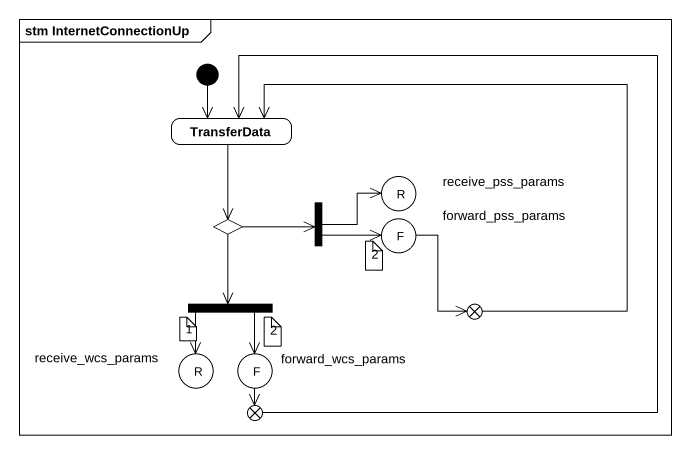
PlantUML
@startuml
mainframe stm InternetConnectionUp
hide empty description
state TransferData
state receive_pss_params <<choice>>
state choice1 <<choice>>
state fork1 <<fork>>
state forward_pss_params <<choice>>
state fork2 <<fork>>
state exit1 <<choice>>
state receive_wcs_params <<choice>>
state forward_wcs_params <<choice>>
state exit2 <<choice>>
[*] --> TransferData
TransferData --> choice1
choice1 -right-> fork1
choice1 --> fork2
fork1 -right-> receive_pss_params
fork1 -right-> forward_pss_params
forward_pss_params --> exit1
fork2 --> receive_wcs_params
fork2 --> forward_wcs_params
exit1 -up-> TransferData
forward_wcs_params --> exit2
exit2 -up-> TransferData
note as N1
  R
end note
note as N2
  F
end note
note as N3
  2
end note
note as N4
  1
end note
note as N5
  2
end note
note as N6
  R
end note
note as N7
  F
end note
@enduml
